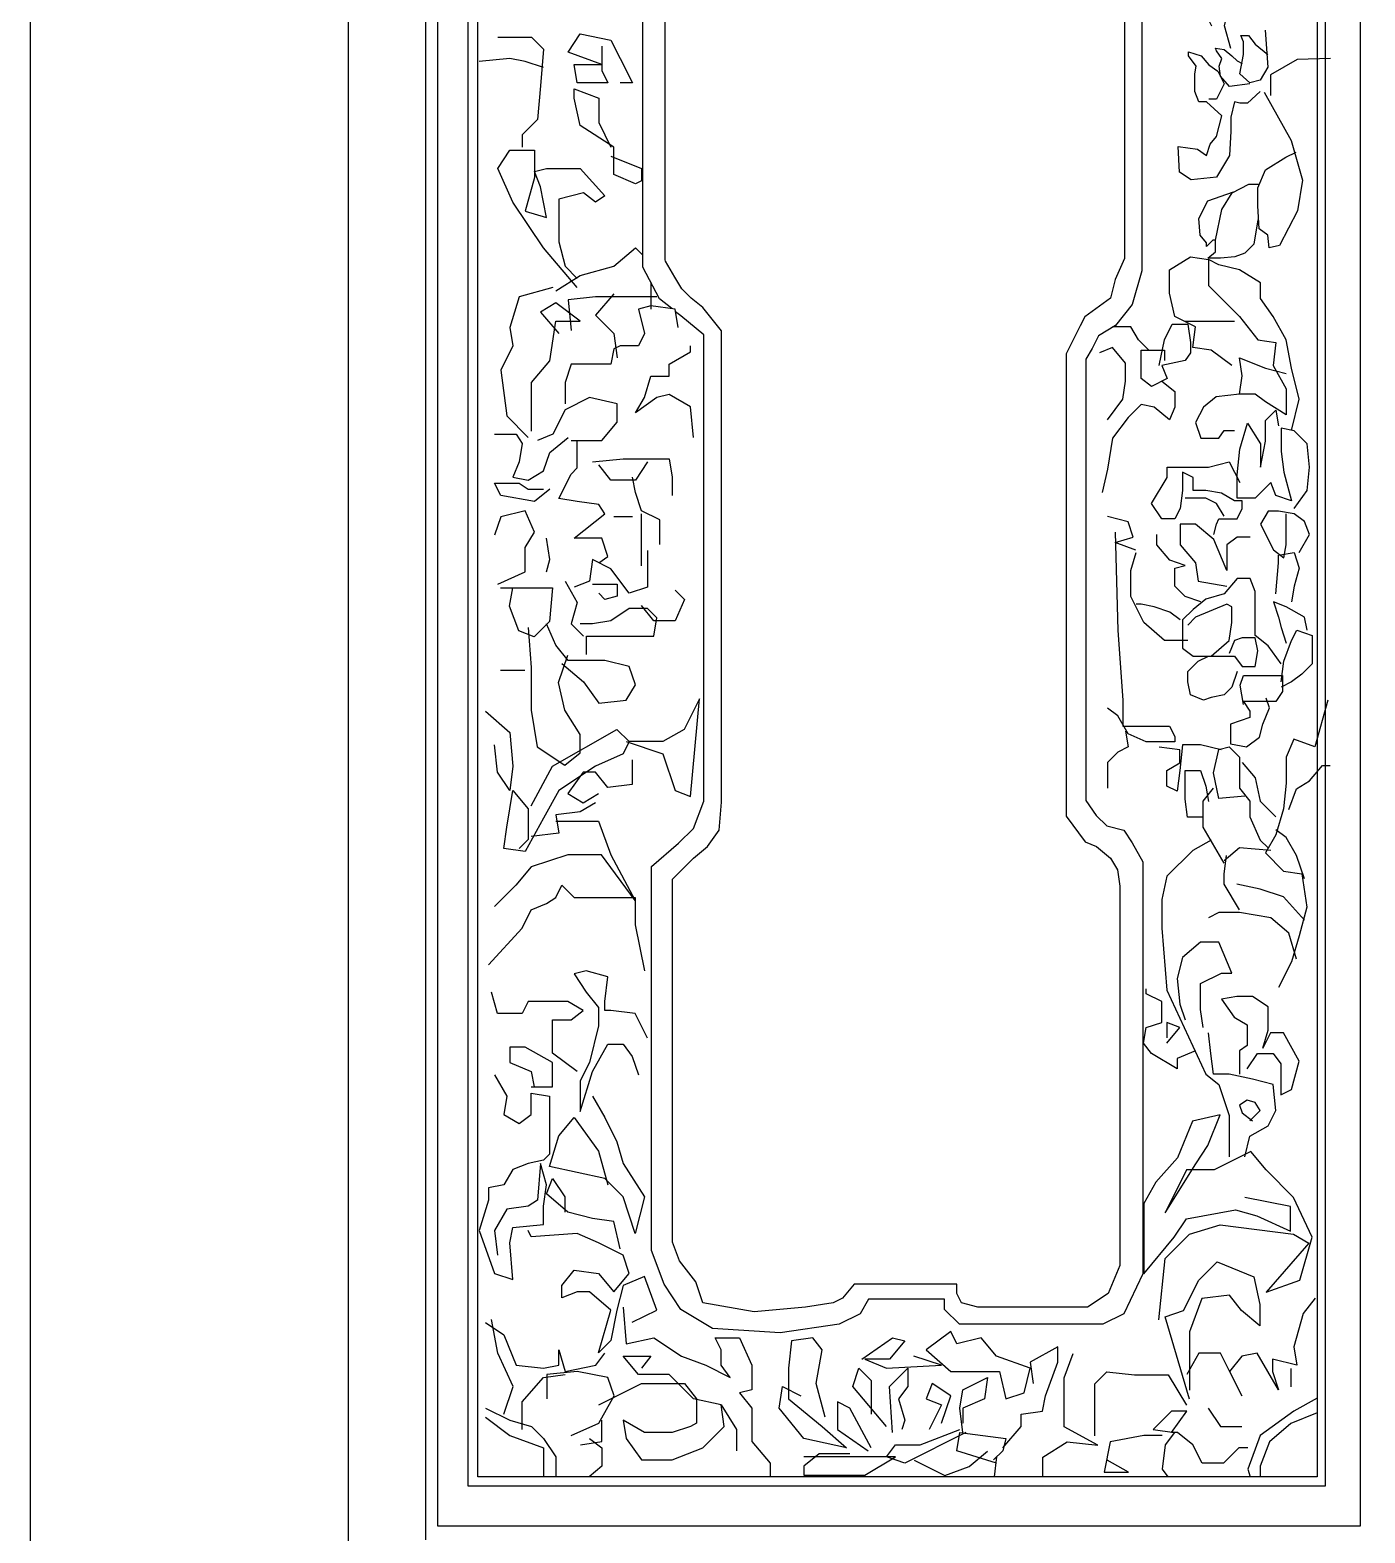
# Model space of a CAD drawing. Extents: x -66030 to 95157, y -13132 to 45879.
# Drawn here: x 42557 to 43105, y 40485 to 41102 of the extents above; entities that cross this region are included whole.
import ezdxf

# ---------------------------------------------------------------- set-up
doc = ezdxf.new("R2010")
doc.units = 0
doc.header["$LTSCALE"] = 100
doc.header["$MEASUREMENT"] = 0
for name, color, linetype in [('3', 11, 'CONTINUOUS'), ('4', 121, 'CONTINUOUS'), ('7', 105, 'CONTINUOUS')]:
    doc.layers.add(name, color=color, linetype=linetype)

msp = doc.modelspace()

# ---------------------------------------------------------------- linework, layer by layer
at = {"layer": '3'}
for p, q in [((42719.73, 40482.4), (42719.73, 41994.29)), ((42737.02, 40504.48), (42737.02, 41979.19)), ((43088.97, 41979.19), (43088.97, 40504.48)), ((43088.97, 40504.48), (42737.02, 40504.48))]:
    msp.add_line(p, q, dxfattribs=at)
for points in [[(43013.58, 41180.69), (43013.58, 41003.62), (43009.71, 40989.78), (43002.78, 40981.13), (42995.85, 40976.8), (42993.25, 40971.61), (42990.66, 40967.28), (42990.66, 40785.98), (42994.96, 40779.92), (42999.29, 40775.6), (43006.22, 40773.87), (43009.69, 40768.68), (43014.02, 40760.89), (43014.02, 40639.25), (43014.02, 40591.67), (43006.28, 40575.23), (42997.62, 40570.91), (42938.73, 40570.91), (42932.67, 40576.96), (42932.67, 40581.29), (42901.49, 40581.29), (42898.03, 40575.23), (42889.37, 40570.91), (42865.12, 40567.45), (42837.41, 40569.18), (42824.42, 40576.96), (42817.49, 40587.34), (42812.29, 40601.19), (42812.29, 40758.95), (42823.45, 40768.46), (42829.51, 40774.52), (42833.84, 40785.76), (42833.84, 40977.33), (42824.31, 40985.11), (42822.24, 40986.77)], [(43050.17, 41094.89), (43047.52, 41104.14), (43048.84, 41109.43), (43052.82, 41121.33), (43038.25, 41142.49), (43031.64, 41142.49), (43030.31, 41137.2), (43031.64, 41121.33), (43042.23, 41118.69), (43039.58, 41109.43), (43042.23, 41104.14)], [(42749.18, 41099.57), (42763, 41099.57), (42768.03, 41094.55), (42766.77, 41079.49), (42765.51, 41065.69), (42759.23, 41059.41), (42759.23, 41054.39)], [(42791.9, 41095.81), (42791.9, 41085.77), (42794.41, 41080.75), (42781.85, 41080.75), (42780.59, 41088.28), (42791.9, 41088.28), (42778.08, 41093.3), (42783.1, 41100.83), (42795.67, 41098.32), (42799.44, 41090.79), (42804.47, 41080.75), (42799.44, 41080.75)], [(43064.33, 41102.35), (43065.38, 41087.13), (43062.22, 41081.88), (43058.02, 41080.83), (43053.82, 41084.51), (43055.39, 41092.38), (43055.39, 41097.63), (43054.34, 41100.25), (43057.49, 41100.25), (43060.12, 41096.58), (43065.38, 41092.38)], [(43062.22, 41077.16), (43056.97, 41072.44), (43053.82, 41072.44), (43051.71, 41072.96), (43050.14, 41066.66), (43050.14, 41060.89), (43049.61, 41050.92), (43044.36, 41042), (43033.85, 41040.95), (43029.12, 41044.1), (43028.6, 41054.59), (43036.48, 41053.54), (43040.16, 41050.92), (43041.73, 41055.64), (43044.36, 41058.79), (43046.46, 41067.19), (43040.16, 41072.96), (43037, 41072.96), (43035.43, 41077.16), (43035.43, 41084.51), (43035.95, 41087.66), (43032.8, 41091.85), (43032.8, 41093.43), (43038.05, 41091.85), (43041.21, 41088.18), (43044.88, 41085.56), (43047.51, 41080.31), (43044.36, 41074.01), (43041.21, 41074.01)], [(43058.02, 41080.31), (43049.61, 41079.26), (43045.94, 41083.46), (43045.41, 41087.66), (43046.46, 41090.81), (43044.36, 41093.95), (43043.83, 41095), (43047.51, 41094.48), (43050.66, 41091.85), (43052.77, 41089.76), (43054.87, 41088.71)], [(42768.03, 41087.02), (42760.49, 41089.53), (42754.2, 41090.79), (42741.64, 41089.53)], [(43091.12, 41090.81), (43077.46, 41090.28), (43066.43, 41083.98), (43066.43, 41075.59)], [(42795.67, 41050.63), (42808.24, 41045.6), (42808.24, 41040.58), (42805.72, 41039.33), (42796.93, 41043.09), (42796.93, 41054.39), (42783.1, 41063.18), (42780.59, 41074.47), (42780.59, 41078.24), (42790.64, 41074.47), (42790.64, 41064.43), (42795.67, 41054.39)], [(43063.86, 41076.98), (43074.89, 41057.04), (43079.62, 41040.77), (43077.52, 41028.18), (43070.16, 41014.01), (43065.96, 41012.96), (43065.43, 41018.2), (43061.76, 41020.83), (43061.23, 41030.28), (43061.23, 41037.62), (43064.38, 41044.97), (43072.79, 41050.22), (43076.99, 41052.32)], [(42781.85, 40996.66), (42768.03, 41012.97), (42755.46, 41031.8), (42749.18, 41045.6), (42754.2, 41053.14), (42764.26, 41053.14), (42764.26, 41041.84), (42760.49, 41028.03), (42769.28, 41025.52), (42766.77, 41038.07), (42764.26, 41044.35), (42769.28, 41045.6), (42783.1, 41045.6), (42793.16, 41034.31), (42789.39, 41031.8), (42784.36, 41035.56), (42774.31, 41033.05), (42774.31, 41015.48), (42776.82, 41005.44), (42781.85, 41000.42)], [(43061.23, 41024.5), (43059.65, 41014.53), (43055.98, 41010.86), (43051.77, 41009.28), (43045.99, 41008.76), (43040.74, 41008.76), (43043.89, 41011.38), (43043.89, 41013.48), (43043.89, 41016.11), (43046.52, 41028.7), (43050.72, 41035.52), (43057.55, 41039.2), (43061.76, 41039.2)], [(43043.89, 41016.11), (43042.84, 41016.11), (43040.21, 41013.48), (43040.21, 41015.06), (43037.59, 41018.2), (43037.06, 41025.03), (43040.74, 41032.37), (43051.25, 41036.05)], [(42773.05, 40995.4), (42783.1, 41001.68), (42796.93, 41005.44), (42805.72, 41012.97), (42808.72, 41009.97)], [(43050.6, 40964.62), (43042.09, 40971), (43034.64, 40972.06), (43035.71, 40980.56), (43027.19, 40984.82), (43025.06, 40994.38), (43025.06, 41003.95), (43033.58, 41009.26), (43041.03, 41008.2)], [(43075.08, 40938.05), (43078.27, 40950.8), (43075.08, 40963.56), (43072.95, 40975.25), (43067.63, 40984.82), (43062.31, 40992.26), (43062.31, 40998.63), (43053.8, 41003.95), (43045.28, 41006.08), (43041.03, 41008.2), (43041.03, 40997.57), (43053.8, 40984.82), (43061.25, 40975.25), (43068.7, 40974.19), (43067.63, 40964.62), (43072.95, 40955.05), (43072.95, 40944.42), (43064.44, 40949.74), (43060.18, 40952.93), (43053.8, 40952.93), (43054.86, 40960.37), (43053.8, 40967.81), (43064.44, 40963.56), (43072.95, 40961.43)], [(42771.8, 40996.66), (42757.97, 40992.89), (42754.2, 40980.34), (42755.46, 40972.81), (42750.44, 40962.77), (42752.95, 40943.95), (42761.74, 40935.16)], [(42812.01, 40998.86), (42812.01, 40996.66), (42812.01, 40987.87)], [(42763, 40937.67), (42763, 40957.75), (42770.54, 40966.54), (42773.05, 40982.85), (42783.1, 40982.85), (42773.05, 40990.38), (42766.77, 40986.62), (42774.31, 40977.83)], [(42823.31, 40980.34), (42822.06, 40987.87), (42812.01, 40989.13), (42806.98, 40987.87), (42809.49, 40977.83), (42806.98, 40972.81), (42799.44, 40972.81), (42796.93, 40971.56), (42795.67, 40965.28), (42786.87, 40965.28), (42779.34, 40965.28), (42776.82, 40957.75), (42776.82, 40948.97)], [(42814.52, 40992.89), (42789.39, 40992.89), (42778.08, 40991.64), (42779.34, 40979.09)], [(42796.93, 40994.15), (42789.39, 40985.36), (42796.93, 40977.83), (42798.18, 40967.79)], [(43051.67, 40982.69), (43036.77, 40982.69), (43031.45, 40982.69)], [(43016.55, 40971), (43012.29, 40975.25), (43009.1, 40980.56), (43001.65, 40980.56)], [(43020.81, 40964.62), (43022.93, 40975.25), (43026.13, 40981.63), (43032.51, 40981.63), (43033.58, 40974.19), (43033.58, 40969.93), (43031.45, 40966.75), (43021.87, 40964.62), (43024, 40959.3), (43017.61, 40956.12), (43013.36, 40959.3), (43013.36, 40971), (43022.93, 40971), (43022.93, 40966.75)], [(42829.6, 40935.16), (42828.34, 40947.71), (42819.54, 40952.73), (42814.52, 40951.48), (42805.72, 40945.2), (42809.49, 40951.48), (42812.01, 40960.26), (42819.54, 40960.26), (42819.54, 40965.28), (42828.34, 40970.3), (42828.34, 40972.81)], [(42999.52, 40942.3), (43005.91, 40950.8), (43006.97, 40958.24), (43006.97, 40965.68), (43001.65, 40972.06), (42996.33, 40969.93)], [(43021.87, 40958.24), (43027.19, 40953.99), (43027.19, 40947.61), (43025.06, 40942.3), (43018.68, 40947.61), (43013.36, 40948.68), (43008.04, 40943.36), (43001.65, 40934.86), (42999.52, 40922.1), (42997.39, 40912.53)], [(42779.34, 40933.91), (42791.9, 40933.91), (42798.18, 40941.44), (42798.18, 40948.97), (42786.87, 40951.48), (42776.82, 40946.46), (42771.8, 40936.42), (42765.51, 40933.91)], [(43053.8, 40952.93), (43044.22, 40951.86), (43038.9, 40947.61), (43035.71, 40941.23), (43037.83, 40934.86), (43045.28, 40934.86), (43047.41, 40938.05), (43051.67, 40938.05)], [(43076.17, 40905.93), (43081.49, 40913.37), (43082.55, 40922.94), (43081.49, 40932.51), (43076.17, 40937.82), (43070.84, 40938.88), (43070.84, 40929.32), (43071.91, 40920.81), (43075.1, 40909.12), (43068.72, 40911.25), (43066.59, 40916.56), (43060.2, 40910.18), (43052.75, 40910.18), (43052.75, 40919.75), (43053.82, 40930.38), (43057.01, 40941.01), (43062.33, 40932.51), (43062.33, 40922.94), (43064.46, 40933.57), (43064.46, 40942.07), (43068.72, 40946.32), (43069.78, 40939.95)], [(42747.92, 40936.42), (42756.72, 40936.42), (42759.23, 40932.65), (42757.97, 40925.12), (42755.46, 40918.85), (42761.74, 40917.59), (42768.03, 40921.36), (42770.54, 40928.89), (42778.08, 40935.16)], [(42790.64, 40883.7), (42794.41, 40886.21), (42791.9, 40893.75), (42780.59, 40893.75), (42793.16, 40903.79), (42790.64, 40907.55), (42781.85, 40908.81), (42774.31, 40910.06), (42779.34, 40920.1), (42781.85, 40922.61), (42781.85, 40933.91)], [(42788.13, 40925.12), (42800.7, 40926.38), (42819.54, 40926.38), (42820.8, 40918.85), (42820.8, 40911.32)], [(42810.75, 40925.12), (42805.72, 40917.59), (42795.67, 40917.59), (42790.64, 40923.87)], [(43043.17, 40895.3), (43044.24, 40899.55), (43045.3, 40901.68), (43052.75, 40901.68), (43054.88, 40905.93), (43054.88, 40909.12), (43051.69, 40909.12), (43046.37, 40912.31), (43039.98, 40913.37), (43034.66, 40913.37), (43034.66, 40918.69), (43030.4, 40920.81), (43030.4, 40916.56), (43030.4, 40913.37), (43029.34, 40905.93), (43027.21, 40901.68), (43021.89, 40901.68), (43017.63, 40908.06), (43024.02, 40918.69), (43024.02, 40922.94), (43031.47, 40922.94), (43041.05, 40922.94), (43049.56, 40925.06), (43053.82, 40916.56)], [(42770.54, 40913.83), (42764.26, 40908.81), (42750.44, 40911.32), (42747.92, 40916.34), (42757.97, 40916.34), (42761.74, 40913.83), (42768.03, 40913.83)], [(42815.77, 40891.23), (42815.77, 40901.28), (42808.24, 40905.04), (42805.72, 40912.57), (42804.47, 40918.85)], [(43047.43, 40902.74), (43044.24, 40908.06), (43039.98, 40910.18), (43031.47, 40910.18)], [(42749.18, 40874.92), (42760.49, 40879.94), (42760.49, 40889.98), (42764.26, 40896.26), (42760.49, 40905.04), (42750.44, 40902.53), (42747.92, 40895)], [(42804.47, 40902.53), (42796.93, 40902.53)], [(42808.24, 40882.45), (42808.24, 40895), (42808.24, 40903.79)], [(43011.2, 40888.85), (43002.68, 40892.04), (43010.13, 40894.16), (43008, 40900.54), (42999.49, 40902.67)], [(43078.29, 40887.86), (43082.55, 40895.3), (43080.42, 40900.62), (43076.17, 40903.81), (43069.78, 40904.87), (43065.52, 40904.87), (43062.33, 40899.55), (43067.65, 40888.92), (43071.91, 40885.73), (43072.97, 40891.05), (43072.97, 40899.55), (43072.97, 40903.81)], [(43002.68, 40896.29), (43003.75, 40855.89), (43005.87, 40827.19), (43005.87, 40816.56), (43013.32, 40816.56), (43025.03, 40816.56), (43027.16, 40812.31), (43027.16, 40810.19), (43015.45, 40810.19), (43008, 40813.38), (43003.75, 40820.82), (42999.49, 40824.01)], [(43058.07, 40894.24), (43052.75, 40894.24), (43048.5, 40891.05), (43048.5, 40880.42), (43043.17, 40893.18), (43035.72, 40899.55), (43029.34, 40899.55), (43029.34, 40891.05), (43035.72, 40883.61), (43036.79, 40876.17), (43048.5, 40874.04)], [(42769.28, 40879.94), (42770.54, 40884.96), (42769.28, 40893.75)], [(43037.85, 40867.66), (43031.47, 40869.79), (43027.21, 40874.04), (43027.21, 40881.48), (43031.47, 40882.55), (43025.08, 40884.67), (43019.76, 40891.05), (43019.76, 40895.3)], [(42810.75, 40888.72), (42810.75, 40873.66), (42803.21, 40871.15), (42795.67, 40881.19), (42788.13, 40884.96), (42786.87, 40876.17), (42780.59, 40873.66)], [(43032.53, 40851.72), (43022.95, 40851.72), (43014.44, 40859.16), (43009.12, 40869.79), (43009.12, 40880.42), (43011.25, 40887.86)], [(43068.72, 40870.85), (43069.78, 40883.61), (43069.78, 40886.8), (43076.17, 40887.86), (43078.29, 40881.48), (43076.17, 40874.04), (43075.1, 40867.66)], [(42750.32, 40873.33), (42771.68, 40873.33), (42770.43, 40859.53), (42764.14, 40853.25), (42757.86, 40855.76), (42754.09, 40865.8), (42755.35, 40873.33)], [(42776.82, 40876.17), (42781.85, 40867.39), (42779.34, 40858.6), (42784.36, 40853.58)], [(42788.13, 40874.92), (42798.18, 40874.92), (42798.18, 40869.9), (42793.16, 40868.64), (42790.64, 40871.15)], [(42822.06, 40872.41), (42825.83, 40868.64), (42822.06, 40859.86), (42813.26, 40859.86), (42808.24, 40866.13)], [(43070.84, 40842.15), (43065.52, 40849.59), (43060.2, 40853.85), (43060.2, 40864.48), (43060.2, 40871.92), (43058.07, 40877.23), (43052.75, 40877.23), (43047.43, 40870.85), (43039.98, 40868.73), (43034.66, 40864.48), (43030.4, 40860.22), (43030.4, 40848.53), (43034.66, 40845.34), (43042.11, 40845.34), (43049.56, 40851.72), (43050.62, 40859.16), (43050.62, 40865.54), (43048.5, 40866.6), (43035.72, 40861.29), (43032.53, 40858.1)], [(43029.34, 40860.22), (43025.08, 40863.41), (43018.7, 40865.54), (43013.38, 40866.6), (43011.25, 40866.6)], [(43081.49, 40855.97), (43080.42, 40861.29), (43072.97, 40865.54), (43067.65, 40867.66), (43069.78, 40861.29), (43070.84, 40857.03), (43072.97, 40850.66)], [(42785.62, 40846.05), (42785.62, 40853.58), (42801.95, 40853.58), (42813.26, 40853.58), (42814.52, 40861.11), (42810.75, 40864.88), (42803.21, 40864.88), (42795.67, 40859.86), (42788.13, 40858.6), (42783.1, 40858.6)], [(42761.63, 40857.02), (42762.89, 40840.7), (42762.89, 40823.13), (42765.4, 40808.07), (42776.71, 40800.54), (42782.99, 40805.56), (42782.99, 40813.09), (42776.71, 40823.13), (42774.2, 40834.43), (42777.97, 40845.72)], [(42775.57, 40842.29), (42784.36, 40834.76), (42790.64, 40825.97), (42801.95, 40827.23), (42805.72, 40833.5), (42803.21, 40841.03), (42793.16, 40843.54), (42778.08, 40843.54), (42773.05, 40849.82), (42769.28, 40858.6)], [(43052.75, 40838.96), (43050.62, 40832.59), (43047.43, 40829.4), (43042.11, 40828.33), (43038.92, 40827.27), (43033.6, 40829.4), (43032.53, 40834.71), (43032.53, 40838.96), (43036.79, 40843.22), (43041.05, 40845.34), (43051.69, 40845.34), (43054.88, 40841.09), (43060.2, 40841.09), (43061.27, 40847.47), (43060.2, 40852.78), (43054.88, 40852.78), (43051.69, 40851.72), (43049.56, 40846.4)], [(43070.84, 40834.71), (43071.91, 40843.22), (43075.1, 40851.72), (43077.23, 40855.97), (43083.62, 40853.85), (43083.62, 40847.47), (43083.62, 40842.15), (43079.36, 40837.9), (43075.1, 40834.71), (43070.84, 40832.59)], [(42760.38, 40839.45), (42750.32, 40839.45)], [(43055.33, 40825.39), (43053.99, 40833.4), (43055.33, 40837.41), (43066.02, 40837.41), (43071.36, 40837.41), (43071.36, 40830.73), (43068.69, 40826.73), (43064.68, 40826.73), (43055.33, 40826.73), (43058, 40822.72), (43058, 40820.05), (43049.98, 40817.38), (43049.98, 40813.38), (43049.98, 40809.37), (43056.66, 40808.04), (43062.01, 40812.04), (43063.34, 40817.38), (43066.02, 40824.06), (43064.68, 40828.06)], [(42744.11, 40822.77), (42754.16, 40813.98), (42755.42, 40800.18), (42754.16, 40790.14), (42749.13, 40797.67), (42747.88, 40808.96)], [(42801.91, 40810.22), (42816.99, 40805.2), (42822.01, 40790.14), (42828.3, 40787.63), (42832.07, 40827.79), (42825.78, 40815.24), (42816.99, 40810.22), (42803.17, 40810.22)], [(43089.95, 40827.19), (43084.63, 40808.06), (43076.11, 40811.25), (43072.92, 40803.81), (43072.92, 40793.18), (43071.86, 40782.55), (43068.66, 40771.92), (43064.41, 40764.48), (43071.86, 40757.04), (43079.31, 40755.98), (43081.43, 40742.16), (43078.24, 40730.46), (43075.05, 40719.83), (43069.73, 40709.2)], [(42762.96, 40783.86), (42771.75, 40800.18), (42798.14, 40815.24), (42803.17, 40810.22), (42800.65, 40805.2), (42789.34, 40800.18), (42774.27, 40790.14), (42767.98, 40778.84), (42760.44, 40765.04), (42751.65, 40766.29), (42752.9, 40775.08), (42755.42, 40790.14), (42761.7, 40782.61), (42761.7, 40770.06), (42757.93, 40766.29)], [(43006.94, 40814.44), (43008, 40808.06), (43003.75, 40805.94), (42999.49, 40801.68), (42999.49, 40795.31), (42999.49, 40791.05)], [(43046.27, 40806.84), (43037.76, 40808.96), (43030.31, 40808.96), (43029.25, 40798.33), (43028.18, 40789.83), (43023.92, 40791.95), (43023.92, 40798.33), (43029.25, 40801.52), (43029.25, 40806.84), (43020.73, 40807.9)], [(43055.89, 40787.86), (43045.25, 40786.8), (43043.12, 40797.43), (43045.25, 40807), (43049.51, 40808.06), (43053.76, 40803.81), (43053.76, 40795.31), (43053.76, 40791.05), (43058.02, 40785.74), (43058.02, 40779.36), (43062.28, 40769.79), (43065.47, 40766.61)], [(42804.42, 40802.69), (42804.42, 40792.65), (42794.37, 40791.39), (42789.34, 40797.67), (42784.32, 40797.67), (42778.03, 40788.88), (42784.32, 40785.12), (42790.6, 40788.88)], [(43038.82, 40779.2), (43032.44, 40779.2), (43031.37, 40786.64), (43031.37, 40794.08), (43031.37, 40798.33), (43037.76, 40798.33), (43039.89, 40791.95), (43040.95, 40785.58)], [(43054.83, 40801.68), (43060.15, 40795.31), (43062.28, 40785.74), (43068.66, 40779.36)], [(43073.94, 40782.39), (43077.14, 40790.89), (43082.46, 40794.08), (43087.78, 40800.46), (43090.97, 40800.46)], [(43047.38, 40760.23), (43038.87, 40775.11), (43038.87, 40785.74), (43043.12, 40791.05)], [(42789.34, 40785.12), (42783.06, 40781.35), (42773.01, 40780.1), (42774.27, 40772.57), (42762.96, 40771.31)], [(42773.01, 40777.59), (42781.8, 40777.59), (42790.6, 40777.59), (42795.63, 40763.78), (42805.68, 40744.96), (42791.86, 40763.78), (42778.03, 40763.78), (42762.96, 40758.76), (42756.67, 40751.23), (42747.88, 40742.45)], [(43080.37, 40753.85), (43077.18, 40763.42), (43072.92, 40770.86), (43068.66, 40774.05)], [(43042.06, 40769.79), (43034.61, 40765.54), (43023.97, 40754.91), (43021.84, 40745.35), (43021.84, 40733.65), (43023.97, 40708.14), (43039.91, 40673.66), (43045.23, 40669.41), (43049.49, 40656.65), (43049.49, 40647.09), (43049.49, 40639.64)], [(43066.54, 40765.54), (43053.76, 40766.61), (43047.38, 40761.29)], [(43053.76, 40741.09), (43047.38, 40751.72), (43047.38, 40755.98), (43048.44, 40763.42)], [(42745.37, 40718.6), (42759.19, 40733.66), (42762.96, 40741.19), (42769.24, 40743.7), (42773.01, 40746.21), (42775.52, 40751.23), (42780.55, 40746.21), (42788.09, 40746.21), (42805.68, 40746.21), (42805.68, 40734.92), (42809.45, 40716.09)], [(43080.37, 40736.84), (43071.86, 40746.41), (43062.28, 40749.6), (43052.7, 40751.72)], [(43077.18, 40720.9), (43073.99, 40731.53), (43066.54, 40737.9), (43053.76, 40740.03), (43045.25, 40740.03), (43040.99, 40737.9)], [(43038.84, 40692.79), (43037.78, 40700.23), (43037.78, 40710.86), (43046.29, 40715.12), (43050.55, 40715.12), (43045.23, 40727.87), (43037.78, 40727.87), (43030.33, 40721.49), (43028.2, 40712.99), (43029.27, 40702.36), (43031.39, 40695.98)], [(42810.7, 40688.48), (42805.68, 40698.52), (42795.63, 40699.77), (42793.11, 40699.77), (42793.11, 40703.54), (42794.37, 40713.58), (42785.57, 40716.09), (42780.55, 40714.84), (42785.57, 40707.31), (42790.6, 40701.03), (42790.6, 40693.5), (42786.83, 40678.44), (42783.06, 40670.91), (42783.06, 40658.36), (42788.09, 40674.67), (42794.37, 40685.97), (42800.65, 40685.97), (42804.42, 40680.95), (42806.94, 40673.42)], [(42781.8, 40674.67), (42771.75, 40682.2), (42771.75, 40690.99), (42771.75, 40696.01), (42779.29, 40696.01), (42784.32, 40699.77), (42778.03, 40703.54), (42767.98, 40703.54), (42761.7, 40703.54), (42759.19, 40698.52), (42749.13, 40698.52), (42746.62, 40707.31)], [(43035.65, 40683.23), (43028.2, 40680.04), (43028.2, 40675.79), (43017.56, 40682.16), (43014.37, 40686.42), (43015.43, 40692.79), (43021.82, 40694.92), (43021.82, 40703.42), (43015.43, 40706.61), (43015.43, 40708.74)], [(43056.94, 40675.79), (43061.19, 40682.16), (43067.58, 40682.16), (43070.77, 40677.91), (43070.77, 40671.53), (43070.77, 40665.16), (43075.03, 40667.28), (43078.22, 40678.97), (43071.84, 40690.67), (43066.51, 40690.67), (43063.32, 40684.29), (43065.45, 40691.73), (43065.45, 40701.3), (43059.07, 40705.55), (43052.68, 40705.55), (43046.29, 40704.49), (43051.62, 40697.05), (43056.94, 40693.86), (43056.94, 40685.35), (43053.74, 40683.23), (43053.74, 40673.66)], [(43023.95, 40686.42), (43029.27, 40692.79), (43023.95, 40694.92), (43023.95, 40688.54)], [(43055.87, 40639.64), (43058, 40648.15), (43065.45, 40652.4), (43068.64, 40658.78), (43067.58, 40669.41), (43059.07, 40671.53), (43049.49, 40673.66), (43043.1, 40673.66), (43042.04, 40682.16), (43040.97, 40690.67)], [(42762.96, 40668.4), (42771.75, 40668.4), (42771.75, 40678.44), (42760.44, 40684.71), (42754.16, 40684.71), (42754.16, 40678.44), (42762.96, 40674.67), (42764.21, 40668.4)], [(42747.88, 40673.42), (42752.9, 40664.63), (42751.65, 40657.1), (42757.93, 40653.34), (42762.96, 40657.1), (42762.96, 40665.89), (42770.5, 40664.63), (42770.5, 40654.59), (42770.5, 40640.79), (42767.98, 40638.28), (42761.7, 40637.02), (42755.42, 40634.51), (42751.65, 40628.24), (42745.37, 40626.98), (42745.37, 40621.96), (42741.6, 40609.41), (42747.88, 40591.84), (42755.42, 40589.33), (42754.16, 40604.39), (42755.42, 40610.67), (42767.98, 40611.92), (42767.98, 40619.45), (42769.24, 40628.24), (42766.73, 40637.02), (42765.47, 40621.96), (42761.7, 40619.45), (42752.9, 40618.2), (42747.88, 40609.41), (42749.13, 40599.37)], [(42788.09, 40664.63), (42793.11, 40655.85), (42798.14, 40645.81), (42800.65, 40637.02), (42809.45, 40623.22), (42805.68, 40608.16), (42800.65, 40623.22), (42793.11, 40630.75), (42781.8, 40633.26), (42770.5, 40635.77), (42774.27, 40648.32), (42780.55, 40655.85), (42790.6, 40642.04), (42794.37, 40628.24)], [(43058, 40654.53), (43062.26, 40658.78), (43060.13, 40661.97), (43056.94, 40663.03), (43053.74, 40660.9), (43054.81, 40657.72), (43059.07, 40654.53)], [(43020.69, 40572.79), (43023.2, 40597.89), (43033.25, 40607.93), (43045.82, 40611.7), (43075.98, 40607.93), (43082.26, 40604.17), (43064.67, 40584.09), (43078.49, 40589.11), (43083.52, 40606.68), (43075.98, 40622.99), (43064.67, 40634.29), (43058.39, 40641.82), (43043.31, 40634.29), (43032, 40634.29), (43023.2, 40616.72), (43035.77, 40636.8), (43040.79, 40644.33), (43045.82, 40656.88), (43034.51, 40654.37), (43028.23, 40639.31), (43019.43, 40629.27), (43014.41, 40620.48), (43014.41, 40596.64), (43014.41, 40591.62), (43026.97, 40606.68), (43032, 40614.21), (43052.1, 40617.97), (43060.9, 40615.46), (43074.72, 40609.19), (43074.72, 40619.23), (43055.87, 40622.99)], [(42799.4, 40601.88), (42796.88, 40613.18), (42788.09, 40614.43), (42778.03, 40616.94), (42769.24, 40624.47), (42771.75, 40630.75), (42776.78, 40623.22), (42776.78, 40616.94)], [(42804.42, 40571.76), (42814.47, 40576.78), (42809.45, 40590.59), (42800.65, 40586.82), (42798.14, 40576.78), (42795.63, 40564.23), (42790.6, 40559.21), (42795.63, 40576.78), (42786.83, 40584.31), (42781.8, 40584.31), (42775.52, 40581.8), (42775.52, 40586.82), (42780.55, 40593.1), (42790.6, 40591.84), (42796.88, 40584.31), (42803.17, 40591.84), (42800.65, 40599.37), (42790.6, 40604.39), (42781.8, 40608.16), (42762.96, 40606.9), (42761.7, 40609.41)], [(43033.25, 40540.16), (43023.2, 40574.05), (43030.74, 40576.56), (43037.02, 40589.11), (43044.56, 40596.64), (43059.64, 40590.36), (43062.15, 40579.07), (43062.15, 40570.28), (43054.62, 40576.56), (43049.59, 40582.83), (43038.28, 40581.58), (43033.25, 40567.77), (43033.25, 40560.24), (43033.25, 40543.93)], [(43084.86, 40581.69), (43079.83, 40575.42), (43076.06, 40561.61), (43077.32, 40554.08), (43067.26, 40556.59), (43067.26, 40551.57), (43069.78, 40544.04), (43060.98, 40559.1), (43054.7, 40557.85), (43049.67, 40551.57), (43054.7, 40541.53), (43045.9, 40559.1), (43037.11, 40559.1), (43032.08, 40550.32)], [(42800.71, 40577.94), (42801.97, 40562.88), (42813.28, 40565.39), (42824.59, 40557.86), (42834.64, 40554.09), (42844.69, 40549.07), (42840.92, 40554.09), (42840.92, 40560.37), (42838.41, 40565.39), (42848.46, 40565.39), (42853.49, 40554.09), (42853.49, 40544.05), (42848.46, 40542.8), (42853.49, 40536.52), (42853.49, 40522.72), (42861.03, 40513.93), (42861.03, 40508.31)], [(42744.17, 40571.66), (42751.71, 40566.64), (42756.74, 40554.09), (42768.04, 40552.84), (42774.33, 40554.09), (42774.33, 40560.37), (42776.84, 40551.58), (42789.41, 40554.09), (42793.17, 40559.11)], [(42751.71, 40534.01), (42755.48, 40545.31), (42749.2, 40559.11), (42746.68, 40572.92)], [(42883.64, 40532.76), (42879.88, 40546.56), (42882.39, 40560.37), (42878.62, 40565.39), (42869.82, 40564.13), (42868.57, 40552.84), (42868.57, 40540.29), (42882.39, 40528.99), (42892.44, 40520.21), (42874.85, 40523.97), (42864.8, 40536.52), (42866.05, 40545.31), (42873.59, 40541.54)], [(42898.72, 40556.6), (42911.29, 40565.39), (42916.31, 40564.13), (42910.03, 40556.6), (42899.98, 40556.6), (42908.78, 40552.84), (42931.39, 40554.09), (42920.08, 40557.86)], [(42790.66, 40537.78), (42808.25, 40546.56), (42825.84, 40546.56), (42830.87, 40540.29), (42830.87, 40530.25), (42828.36, 40528.99), (42820.82, 40526.48), (42809.51, 40526.48), (42800.71, 40531.5), (42801.97, 40523.97), (42808.25, 40515.19), (42820.82, 40515.19), (42833.38, 40520.21), (42842.18, 40528.99), (42840.92, 40537.78), (42829.61, 40540.29), (42819.56, 40550.33), (42807, 40550.33), (42800.71, 40557.86), (42812.02, 40557.86), (42808.25, 40552.84)], [(42956.52, 40520.21), (42964.06, 40528.99), (42964.06, 40534.01), (42972.86, 40535.27), (42974.12, 40541.54), (42979.14, 40555.35), (42979.14, 40561.62), (42967.83, 40555.35), (42969.09, 40546.56)], [(42972.94, 40508.31), (42972.94, 40516.32), (42982.99, 40522.59), (42995.56, 40521.34), (42981.74, 40528.87), (42981.74, 40548.95), (42985.51, 40558.99)], [(42759.25, 40527.74), (42759.25, 40539.03), (42768.04, 40549.07), (42776.84, 40550.33)], [(42779.35, 40525.23), (42790.66, 40530.25), (42796.94, 40541.54), (42794.43, 40549.07), (42781.87, 40551.58), (42769.3, 40550.33), (42769.3, 40540.29)], [(42908.78, 40528.99), (42894.95, 40545.31), (42897.47, 40552.84), (42902.49, 40547.82), (42902.49, 40534.01)], [(42911.29, 40526.48), (42910.03, 40545.31), (42917.57, 40552.84), (42917.57, 40545.31), (42913.8, 40540.29), (42916.31, 40531.5), (42915.06, 40527.74)], [(42994.3, 40525.1), (42994.3, 40546.44), (42999.33, 40551.46), (43010.64, 40550.2), (43024.46, 40550.2), (43032, 40537.65)], [(43074.8, 40552.83), (43074.8, 40545.3)], [(42931.39, 40530.25), (42935.16, 40541.54), (42927.62, 40546.56), (42925.11, 40540.29), (42931.39, 40537.78), (42926.37, 40527.74)], [(42940.19, 40526.48), (42938.93, 40536.52), (42940.19, 40544.05), (42950.24, 40549.07), (42948.98, 40540.29), (42940.19, 40536.52), (42940.19, 40530.25)], [(42902.49, 40520.21), (42893.7, 40536.52), (42888.67, 40539.03), (42888.67, 40527.74), (42901.24, 40518.95)], [(43085.62, 40540.56), (43076.06, 40535.26), (43062.24, 40525.22), (43057.21, 40511.41), (43058.1, 40508.31)], [(42744.17, 40536.52), (42754.22, 40531.5), (42763.02, 40528.99), (42768.04, 40523.97), (42773.07, 40516.44), (42773.07, 40508.31)], [(42744.17, 40532.76), (42754.22, 40525.23), (42768.04, 40520.21), (42768.04, 40510.17), (42768.04, 40508.31)], [(42840.92, 40537.78), (42847.21, 40527.74), (42847.21, 40518.95)], [(43057.21, 40520.2), (43053.44, 40520.2), (43047.16, 40513.92), (43038.36, 40513.92), (43034.6, 40521.45), (43028.31, 40526.47), (43025.8, 40526.47), (43032.08, 40535.26), (43025.8, 40535.26), (43018.26, 40527.73), (43027.06, 40526.47), (43023.29, 40521.45), (43022.03, 40511.41), (43024.36, 40508.31)], [(43040.88, 40536.51), (43045.9, 40528.98), (43054.7, 40528.98)], [(43085.62, 40534.56), (43074.8, 40530.24), (43066.01, 40522.71), (43062.24, 40512.67), (43062.24, 40508.31)], [(42783.12, 40521.46), (42791.92, 40522.72), (42791.92, 40531.5)], [(42941.45, 40526.48), (42916.31, 40513.93), (42908.78, 40516.44), (42912.55, 40521.46), (42922.6, 40521.46), (42938.93, 40527.74)], [(42954.01, 40513.93), (42937.68, 40518.95), (42938.93, 40526.48), (42957.78, 40523.97), (42956.52, 40518.95), (42952.75, 40515.19)], [(42786.89, 40523.97), (42791.92, 40520.21), (42791.92, 40512.68), (42786.67, 40508.31)], [(43022.03, 40525.22), (43014.49, 40525.22), (43000.67, 40522.71), (42998.16, 40510.16), (43008.21, 40510.16), (42999.41, 40515.18)], [(42893.7, 40517.7), (42881.13, 40517.7), (42874.85, 40512.68), (42874.85, 40508.91), (42899.98, 40508.91), (42912.55, 40516.44), (42874.85, 40516.44)], [(42920.17, 40515.06), (42932.73, 40508.78), (42942.78, 40512.55), (42950.32, 40518.83)], [(42954.01, 40516.44), (42952.99, 40508.31)]]:
    msp.add_lwpolyline(points, dxfattribs=at)
msp.add_lwpolyline([(42955.27, 40551.58), (42957.78, 40540.29), (42965.32, 40542.8), (42967.83, 40552.84), (42954.01, 40557.86), (42947.73, 40565.39), (42937.68, 40562.88), (42935.16, 40567.9), (42925.11, 40560.37), (42935.16, 40551.58), (42946.47, 40551.58)], close=True, dxfattribs=at)
at = {"layer": '4'}
msp.add_line((42557.19, 42815.77), (42557.19, 39315.29), dxfattribs=at)
at = {"layer": '7'}
for p, q in [((42724.56, 40488.07), (42724.56, 41989.68)), ((43103.34, 41989.68), (43103.34, 40488.07)), ((42740.97, 40508.31), (42740.97, 41975.69)), ((43085.62, 41975.69), (43085.62, 40508.31)), ((43085.62, 40508.31), (42740.97, 40508.31)), ((43103.34, 40488.07), (42724.56, 40488.07))]:
    msp.add_line(p, q, dxfattribs=at)
at = {"layer": '7', "color": 7}
msp.add_lwpolyline([(42687.86, 39455.86), (42687.86, 42038.22), (43578.19, 42038.22)], dxfattribs=at)
at = {"layer": '7'}
for points in [[(42820.63, 40988.05), (42815.65, 40992.03), (42808.72, 41005.01), (42808.72, 41186.32), (42813.91, 41195.83), (42823.44, 41198.43), (42828.62, 41201.57)], [(43006.48, 41155.14), (43006.48, 41008.62), (43002.73, 41000.02), (43000.81, 40992.38), (42990.29, 40984.73), (42988.38, 40980.91), (42985.51, 40975.17), (42982.63, 40969.44), (42982.63, 40957.97), (42982.63, 40779.56), (42990.32, 40769.04), (42995.1, 40767.13), (43000.84, 40762.35), (43003.71, 40757.57), (43004.67, 40750.88), (43004.67, 40739.41), (43004.67, 40595.09), (42999.89, 40583.62), (42991.28, 40577.89), (42983.62, 40577.89), (42946.3, 40577.89), (42939.61, 40579.8), (42937.69, 40583.62), (42937.69, 40587.44), (42895.59, 40587.44), (42890.81, 40581.71), (42886.98, 40579.8), (42875.5, 40577.89), (42854.45, 40575.97), (42833.4, 40579.8), (42830.53, 40588.4), (42823.83, 40597), (42820.96, 40604.65), (42820.96, 40753.75), (42829.57, 40762.35), (42835.31, 40767.13), (42840.09, 40773.82), (42841.05, 40785.29), (42841.05, 40978.91), (42833.37, 40988.47), (42828.59, 40992.29), (42824.76, 40996.12), (42821.89, 41000.89), (42818.06, 41007.59), (42817.98, 41008.07), (42817.98, 41008.07), (42817.98, 41177.12)]]:
    msp.add_lwpolyline(points, dxfattribs=at)

doc.saveas('drawing.dxf')
